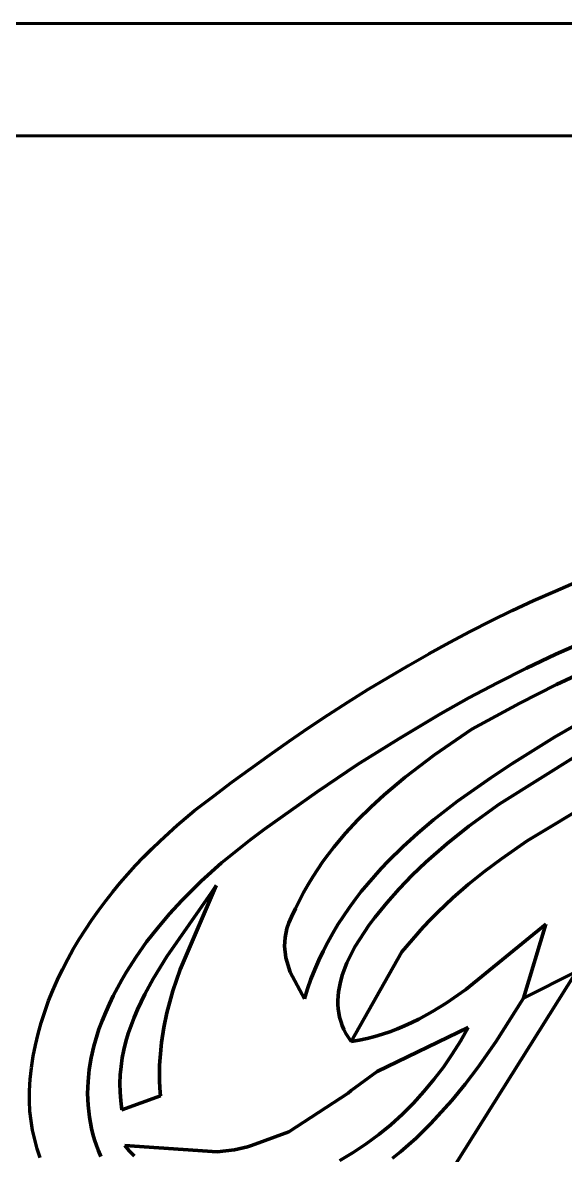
# Model space of a CAD drawing. Header units: millimetres. Extents: x 0.18 to 6.32, y 4.4 to 10.2.
# Drawn here: x 2.471 to 3.207, y 8.218 to 9.753 of the extents above; entities that cross this region are included whole.
import ezdxf

# ---------------------------------------------------------------- set-up
doc = ezdxf.new("R2010")
doc.units = ezdxf.units.MM
for name, color, linetype, lineweight in [('color#004f00ff', 7, 'CONTINUOUS', 100), ('color#0b6800ff', 7, 'CONTINUOUS', 100), ('color#86026eff', 7, 'CONTINUOUS', 100), ('color#b36001ff', 7, 'CONTINUOUS', 100), ('color#ba871eff', 7, 'CONTINUOUS', 100), ('color#fdfdfaff', 7, 'CONTINUOUS', 100)]:
    doc.layers.add(name, color=color, linetype=linetype, lineweight=lineweight)

msp = doc.modelspace()

# ---------------------------------------------------------------- linework, layer by layer
at = {"layer": 'color#004f00ff'}
for p, q in [((3.1641, 8.9697), (3.1932, 8.9826)), ((3.1932, 8.9826), (3.2225, 8.995)), ((3.1352, 8.9563), (3.1641, 8.9697)), ((3.1066, 8.9423), (3.1352, 8.9563)), ((3.0781, 8.9279), (3.1066, 8.9423)), ((3.0499, 8.913), (3.0781, 8.9279)), ((3.022, 8.8976), (3.0499, 8.913)), ((3.2344, 8.9148), (3.1942, 8.8969)), ((2.9942, 8.8818), (3.022, 8.8976)), ((3.1942, 8.8969), (3.1545, 8.8781)), ((2.9667, 8.8656), (2.9942, 8.8818)), ((3.1545, 8.8781), (3.1152, 8.8583)), ((2.9394, 8.849), (2.9667, 8.8656)), ((3.1152, 8.8583), (3.0764, 8.8377)), ((2.9123, 8.832), (2.9394, 8.849)), ((2.8855, 8.8147), (2.9123, 8.832)), ((3.0764, 8.8377), (3.038, 8.8162)), ((2.8588, 8.797), (2.8855, 8.8147)), ((3.038, 8.8162), (2.9812, 8.7825)), ((2.8325, 8.779), (2.8588, 8.797)), ((2.9812, 8.7825), (2.9254, 8.7473)), ((2.8063, 8.7608), (2.8325, 8.779)), ((2.7804, 8.7422), (2.8063, 8.7608)), ((3.1552, 8.6439), (3.3484, 8.7606)), ((2.7547, 8.7234), (2.7804, 8.7422)), ((2.9254, 8.7473), (2.8705, 8.7106)), ((2.7293, 8.7043), (2.7547, 8.7234)), ((2.8705, 8.7106), (2.7989, 8.6597)), ((2.704, 8.6851), (2.7293, 8.7043)), ((2.6804, 8.6651), (2.704, 8.6851)), ((2.6573, 8.644), (2.6804, 8.6651)), ((2.7989, 8.6597), (2.7792, 8.645)), ((2.6461, 8.6331), (2.6573, 8.644)), ((2.7792, 8.645), (2.7409, 8.614)), ((3.1205, 8.6197), (3.1552, 8.6439)), ((2.635, 8.6219), (2.6461, 8.6331)), ((2.6241, 8.6105), (2.635, 8.6219)), ((2.7409, 8.614), (2.7133, 8.5893)), ((3.098, 8.6028), (3.1205, 8.6197)), ((2.6032, 8.5869), (2.6135, 8.5988)), ((2.6135, 8.5988), (2.6241, 8.6105)), ((3.076, 8.5852), (3.098, 8.6028)), ((2.5931, 8.5748), (2.6032, 8.5869)), ((2.7133, 8.5893), (2.687, 8.5632)), ((3.0547, 8.5668), (3.076, 8.5852)), ((2.5833, 8.5624), (2.5931, 8.5748)), ((3.0341, 8.5475), (3.0547, 8.5668)), ((2.5739, 8.5498), (2.5833, 8.5624)), ((2.687, 8.5632), (2.6702, 8.5451)), ((2.556, 8.524), (2.5648, 8.537)), ((2.5648, 8.537), (2.5739, 8.5498)), ((2.6702, 8.5451), (2.6543, 8.5263)), ((3.0143, 8.5272), (3.0241, 8.5375)), ((3.0241, 8.5375), (3.0341, 8.5475)), ((2.5476, 8.5108), (2.556, 8.524)), ((2.6543, 8.5263), (2.6391, 8.507)), ((2.9854, 8.4934), (3.0143, 8.5272)), ((3.1809, 8.531), (3.072, 8.4424)), ((3.1505, 8.4306), (3.1809, 8.531)), ((2.5396, 8.4973), (2.5476, 8.5108)), ((2.6391, 8.507), (2.6249, 8.4869)), ((2.532, 8.4836), (2.5396, 8.4973)), ((2.9167, 8.3722), (2.9854, 8.4934)), ((2.5249, 8.4698), (2.532, 8.4836)), ((2.6249, 8.4869), (2.6117, 8.4663)), ((2.5181, 8.4557), (2.5249, 8.4698)), ((2.6117, 8.4663), (2.6055, 8.4557)), ((3.2223, 8.4669), (3.1505, 8.4306)), ((2.5119, 8.4414), (2.5181, 8.4557)), ((2.5996, 8.4449), (2.5939, 8.434)), ((2.6055, 8.4557), (2.5996, 8.4449)), ((2.5062, 8.427), (2.5119, 8.4414)), ((2.5939, 8.434), (2.5886, 8.4229)), ((3.072, 8.4424), (3.0454, 8.424)), ((2.5009, 8.4123), (2.5062, 8.427)), ((2.5886, 8.4229), (2.5836, 8.4116)), ((3.0454, 8.424), (3.0271, 8.4127)), ((2.4962, 8.3975), (2.5009, 8.4123)), ((2.5789, 8.4002), (2.5745, 8.3886)), ((2.5836, 8.4116), (2.5789, 8.4002)), ((3.0084, 8.4024), (2.9988, 8.3976)), ((3.0271, 8.4127), (3.0084, 8.4024)), ((2.4884, 8.3673), (2.492, 8.3825)), ((2.492, 8.3825), (2.4962, 8.3975)), ((2.5745, 8.3886), (2.5719, 8.381)), ((2.9693, 8.3853), (2.9591, 8.3819)), ((2.9793, 8.3891), (2.9693, 8.3853)), ((2.9891, 8.3932), (2.9793, 8.3891)), ((2.9988, 8.3976), (2.9891, 8.3932)), ((2.4854, 8.352), (2.4884, 8.3673)), ((2.5719, 8.381), (2.5673, 8.3656)), ((2.9275, 8.374), (2.9167, 8.3722)), ((2.9382, 8.3762), (2.9275, 8.374)), ((2.9487, 8.3789), (2.9382, 8.3762)), ((2.9591, 8.3819), (2.9487, 8.3789)), ((2.4829, 8.3365), (2.4854, 8.352)), ((2.5673, 8.3656), (2.5638, 8.3499)), ((2.4811, 8.3208), (2.4829, 8.3365)), ((2.5638, 8.3499), (2.5612, 8.3339)), ((2.5612, 8.3339), (2.5596, 8.3179)), ((2.48, 8.305), (2.4811, 8.3208)), ((2.5596, 8.3179), (2.5591, 8.3017)), ((2.48, 8.2913), (2.48, 8.305)), ((2.4808, 8.2778), (2.48, 8.2913)), ((2.5591, 8.3017), (2.5596, 8.2857)), ((2.4823, 8.2647), (2.4808, 8.2778)), ((2.5596, 8.2857), (2.5614, 8.2697)), ((2.4845, 8.2517), (2.4823, 8.2647)), ((2.5614, 8.2697), (2.5643, 8.254)), ((2.4874, 8.239), (2.4845, 8.2517)), ((2.5643, 8.254), (2.5662, 8.2463)), ((2.5662, 8.2463), (2.5684, 8.2387)), ((2.4908, 8.2265), (2.4874, 8.239)), ((2.5684, 8.2387), (2.5709, 8.2311)), ((2.5709, 8.2311), (2.5737, 8.2237)), ((2.4948, 8.2142), (2.4908, 8.2265)), ((2.5737, 8.2237), (2.5769, 8.2164))]:
    msp.add_line(p, q, dxfattribs=at)
at = {"layer": 'color#0b6800ff'}
for p, q in [((2.3487, 9.7518), (5.2379, 9.753)), ((5.0819, 9.5981), (2.3479, 9.5996))]:
    msp.add_line(p, q, dxfattribs=at)
at = {"layer": 'color#86026eff'}
for p, q in [((3.1174, 8.6937), (3.2252, 8.7612)), ((3.3484, 8.7606), (3.1552, 8.6439)), ((3.0761, 8.6638), (3.1174, 8.6937)), ((3.0463, 8.64), (3.0761, 8.6638)), ((3.1552, 8.6439), (3.1205, 8.6197)), ((3.0177, 8.6149), (3.0463, 8.64)), ((2.9994, 8.5973), (3.0177, 8.6149)), ((3.1205, 8.6197), (3.098, 8.6028)), ((2.9818, 8.579), (2.9994, 8.5973)), ((3.098, 8.6028), (3.076, 8.5852)), ((3.076, 8.5852), (3.0547, 8.5668)), ((2.9649, 8.56), (2.9818, 8.579)), ((3.0547, 8.5668), (3.0341, 8.5475)), ((2.9489, 8.5402), (2.9649, 8.56)), ((2.9412, 8.53), (2.9489, 8.5402)), ((3.0241, 8.5375), (3.0143, 8.5272)), ((3.0341, 8.5475), (3.0241, 8.5375)), ((2.9218, 8.5003), (2.9412, 8.53)), ((3.0143, 8.5272), (2.9854, 8.4934)), ((2.9109, 8.4787), (2.9218, 8.5003)), ((2.9854, 8.4934), (2.9167, 8.3722)), ((2.9046, 8.462), (2.9109, 8.4787)), ((2.9015, 8.4506), (2.9046, 8.462)), ((3.2223, 8.4669), (3.0589, 8.2072)), ((3.1505, 8.4306), (3.2223, 8.4669)), ((2.8994, 8.4392), (2.9015, 8.4506)), ((2.8985, 8.4277), (2.8988, 8.4335)), ((2.8988, 8.4335), (2.8994, 8.4392)), ((3.1129, 8.3714), (3.1505, 8.4306)), ((2.8986, 8.422), (2.8985, 8.4277)), ((2.899, 8.4163), (2.8986, 8.422)), ((2.8998, 8.4107), (2.899, 8.4163)), ((2.9009, 8.405), (2.8998, 8.4107)), ((2.9024, 8.3994), (2.9009, 8.405)), ((2.9044, 8.3939), (2.9024, 8.3994)), ((2.9068, 8.3883), (2.9044, 8.3939)), ((2.9096, 8.3829), (2.9068, 8.3883)), ((2.9129, 8.3775), (2.9096, 8.3829)), ((2.9167, 8.3722), (2.9129, 8.3775)), ((3.0884, 8.3366), (3.1129, 8.3714)), ((3.0712, 8.3141), (3.0884, 8.3366)), ((3.0532, 8.2922), (3.0712, 8.3141)), ((3.0344, 8.2711), (3.0532, 8.2922)), ((3.0148, 8.2509), (3.0247, 8.2608)), ((3.0247, 8.2608), (3.0344, 8.2711)), ((3.0046, 8.2412), (3.0148, 8.2509)), ((2.9836, 8.2226), (2.9942, 8.2318)), ((2.9942, 8.2318), (3.0046, 8.2412)), ((2.9727, 8.2138), (2.9836, 8.2226))]:
    msp.add_line(p, q, dxfattribs=at)
at = {"layer": 'color#b36001ff'}
for p, q in [((3.1954, 8.8559), (3.246, 8.8794)), ((3.1455, 8.8308), (3.1954, 8.8559)), ((3.0804, 8.7952), (3.1455, 8.8308)), ((3.2371, 8.8101), (3.1925, 8.7845)), ((3.0297, 8.7606), (3.0804, 8.7952)), ((3.1925, 8.7845), (3.1345, 8.7483)), ((2.9901, 8.7305), (3.0297, 8.7606)), ((3.1345, 8.7483), (3.106, 8.7295)), ((2.9616, 8.7065), (2.9901, 8.7305)), ((3.106, 8.7295), (3.061, 8.6978)), ((2.9433, 8.6897), (2.9616, 8.7065)), ((2.9258, 8.6723), (2.9433, 8.6897)), ((3.061, 8.6978), (3.0282, 8.6723)), ((2.909, 8.6542), (2.9258, 8.6723)), ((3.0282, 8.6723), (3.007, 8.6545)), ((2.8931, 8.6354), (2.909, 8.6542)), ((3.007, 8.6545), (2.9865, 8.6359)), ((2.8856, 8.6257), (2.8931, 8.6354)), ((2.9865, 8.6359), (2.9668, 8.6165)), ((2.8713, 8.6057), (2.8783, 8.6158)), ((2.8783, 8.6158), (2.8856, 8.6257)), ((2.9668, 8.6165), (2.9573, 8.6065)), ((2.8646, 8.5954), (2.8713, 8.6057)), ((2.9573, 8.6065), (2.9481, 8.5963)), ((2.852, 8.5742), (2.8581, 8.5849)), ((2.8581, 8.5849), (2.8646, 8.5954)), ((2.9391, 8.5859), (2.9304, 8.5753)), ((2.9481, 8.5963), (2.9391, 8.5859)), ((2.8463, 8.5633), (2.852, 8.5742)), ((2.9304, 8.5753), (2.922, 8.5645)), ((2.8358, 8.5408), (2.8409, 8.5522)), ((2.8409, 8.5522), (2.8463, 8.5633)), ((2.9139, 8.5534), (2.9061, 8.5421)), ((2.922, 8.5645), (2.9139, 8.5534)), ((2.8321, 8.5329), (2.8358, 8.5408)), ((2.9061, 8.5421), (2.8987, 8.5306)), ((2.827, 8.513), (2.8294, 8.525)), ((2.8294, 8.525), (2.8321, 8.5329)), ((2.8987, 8.5306), (2.8916, 8.5189)), ((2.8263, 8.5011), (2.827, 8.513)), ((2.8849, 8.5069), (2.8786, 8.4947)), ((2.8916, 8.5189), (2.8849, 8.5069)), ((2.828, 8.4853), (2.8263, 8.5011)), ((2.8786, 8.4947), (2.8726, 8.4823)), ((2.8337, 8.466), (2.828, 8.4853)), ((2.8726, 8.4823), (2.8672, 8.4696)), ((2.8533, 8.43), (2.8337, 8.466)), ((2.8672, 8.4696), (2.8621, 8.4567)), ((2.8621, 8.4567), (2.8575, 8.4435)), ((2.8575, 8.4435), (2.8533, 8.43)), ((2.9518, 8.3315), (3.0753, 8.3909)), ((3.0753, 8.3909), (3.0649, 8.3726)), ((3.0649, 8.3726), (3.0538, 8.3547)), ((3.0538, 8.3547), (3.0417, 8.3373)), ((3.0417, 8.3373), (3.0289, 8.3204)), ((2.9167, 8.3056), (2.9518, 8.3315)), ((2.9126, 8.3022), (2.9167, 8.3056)), ((3.0289, 8.3204), (3.0154, 8.3041)), ((2.832, 8.2494), (2.9126, 8.3022)), ((3.0154, 8.3041), (3.0011, 8.2885)), ((3.0011, 8.2885), (2.9861, 8.2735)), ((2.9861, 8.2735), (2.9704, 8.2593)), ((2.7816, 8.2309), (2.832, 8.2494)), ((2.954, 8.2458), (2.937, 8.2332)), ((2.9704, 8.2593), (2.954, 8.2458)), ((2.6156, 8.2239), (2.6094, 8.2309)), ((2.6094, 8.2309), (2.7346, 8.2224)), ((2.7582, 8.2252), (2.7758, 8.2292)), ((2.7758, 8.2292), (2.7816, 8.2309)), ((2.937, 8.2332), (2.9195, 8.2215)), ((2.6222, 8.2173), (2.6156, 8.2239)), ((2.7346, 8.2224), (2.7582, 8.2252)), ((2.9195, 8.2215), (2.9013, 8.2107))]:
    msp.add_line(p, q, dxfattribs=at)
at = {"layer": 'color#ba871eff'}
for p, q in [((3.1942, 8.8969), (3.2344, 8.9148)), ((3.1545, 8.8781), (3.1942, 8.8969)), ((3.1152, 8.8583), (3.1545, 8.8781)), ((3.246, 8.8794), (3.1954, 8.8559)), ((3.0764, 8.8377), (3.1152, 8.8583)), ((3.1954, 8.8559), (3.1455, 8.8308)), ((3.038, 8.8162), (3.0764, 8.8377)), ((3.1455, 8.8308), (3.0804, 8.7952)), ((2.9812, 8.7825), (3.038, 8.8162)), ((3.1925, 8.7845), (3.2371, 8.8101)), ((2.9254, 8.7473), (2.9812, 8.7825)), ((3.0804, 8.7952), (3.0297, 8.7606)), ((3.1345, 8.7483), (3.1925, 8.7845)), ((3.0297, 8.7606), (2.9901, 8.7305)), ((3.2252, 8.7612), (3.1174, 8.6937)), ((2.8705, 8.7106), (2.9254, 8.7473)), ((3.106, 8.7295), (3.1345, 8.7483)), ((2.9901, 8.7305), (2.9616, 8.7065)), ((3.061, 8.6978), (3.106, 8.7295)), ((2.7989, 8.6597), (2.8705, 8.7106)), ((2.9616, 8.7065), (2.9433, 8.6897)), ((2.9433, 8.6897), (2.9258, 8.6723)), ((3.0282, 8.6723), (3.061, 8.6978)), ((3.1174, 8.6937), (3.0761, 8.6638)), ((2.7792, 8.645), (2.7989, 8.6597)), ((2.9258, 8.6723), (2.909, 8.6542)), ((3.007, 8.6545), (3.0282, 8.6723)), ((3.0761, 8.6638), (3.0463, 8.64)), ((2.7409, 8.614), (2.7792, 8.645)), ((2.909, 8.6542), (2.8931, 8.6354)), ((2.9865, 8.6359), (3.007, 8.6545)), ((2.8931, 8.6354), (2.8856, 8.6257)), ((2.9668, 8.6165), (2.9865, 8.6359)), ((3.0463, 8.64), (3.0177, 8.6149)), ((2.7133, 8.5893), (2.7409, 8.614)), ((2.8783, 8.6158), (2.8713, 8.6057)), ((2.8856, 8.6257), (2.8783, 8.6158)), ((2.9573, 8.6065), (2.9668, 8.6165)), ((3.0177, 8.6149), (2.9994, 8.5973)), ((2.8713, 8.6057), (2.8646, 8.5954)), ((2.9481, 8.5963), (2.9573, 8.6065)), ((2.9994, 8.5973), (2.9818, 8.579)), ((2.6846, 8.4698), (2.7335, 8.5834)), ((2.687, 8.5632), (2.7133, 8.5893)), ((2.7335, 8.5834), (2.7271, 8.5741)), ((2.8581, 8.5849), (2.852, 8.5742)), ((2.8646, 8.5954), (2.8581, 8.5849)), ((2.9304, 8.5753), (2.9391, 8.5859)), ((2.9391, 8.5859), (2.9481, 8.5963)), ((2.7271, 8.5741), (2.6666, 8.4874)), ((2.852, 8.5742), (2.8463, 8.5633)), ((2.922, 8.5645), (2.9304, 8.5753)), ((2.9818, 8.579), (2.9649, 8.56)), ((2.6702, 8.5451), (2.687, 8.5632)), ((2.8409, 8.5522), (2.8358, 8.5408)), ((2.8463, 8.5633), (2.8409, 8.5522)), ((2.9061, 8.5421), (2.9139, 8.5534)), ((2.9139, 8.5534), (2.922, 8.5645)), ((2.9649, 8.56), (2.9489, 8.5402)), ((2.6543, 8.5263), (2.6702, 8.5451)), ((2.8358, 8.5408), (2.8321, 8.5329)), ((2.8987, 8.5306), (2.9061, 8.5421)), ((2.9489, 8.5402), (2.9412, 8.53)), ((2.6391, 8.507), (2.6543, 8.5263)), ((2.8294, 8.525), (2.827, 8.513)), ((2.8321, 8.5329), (2.8294, 8.525)), ((2.8916, 8.5189), (2.8987, 8.5306)), ((2.9412, 8.53), (2.9218, 8.5003)), ((3.072, 8.4424), (3.1809, 8.531)), ((3.1809, 8.531), (3.1505, 8.4306)), ((2.6249, 8.4869), (2.6391, 8.507)), ((2.827, 8.513), (2.8263, 8.5011)), ((2.8786, 8.4947), (2.8849, 8.5069)), ((2.8849, 8.5069), (2.8916, 8.5189)), ((2.8263, 8.5011), (2.828, 8.4853)), ((2.8726, 8.4823), (2.8786, 8.4947)), ((2.9218, 8.5003), (2.9109, 8.4787)), ((2.6117, 8.4663), (2.6249, 8.4869)), ((2.6666, 8.4874), (2.648, 8.4571)), ((2.828, 8.4853), (2.8337, 8.466)), ((2.8672, 8.4696), (2.8726, 8.4823)), ((2.9109, 8.4787), (2.9046, 8.462)), ((2.6055, 8.4557), (2.6117, 8.4663)), ((2.6748, 8.4405), (2.6846, 8.4698)), ((2.8337, 8.466), (2.8533, 8.43)), ((2.8621, 8.4567), (2.8672, 8.4696)), ((2.9046, 8.462), (2.9015, 8.4506)), ((3.0589, 8.2072), (3.2223, 8.4669)), ((2.5939, 8.434), (2.5996, 8.4449)), ((2.5996, 8.4449), (2.6055, 8.4557)), ((2.648, 8.4571), (2.6367, 8.4364)), ((2.8575, 8.4435), (2.8621, 8.4567)), ((2.9015, 8.4506), (2.8994, 8.4392)), ((2.5886, 8.4229), (2.5939, 8.434)), ((2.6367, 8.4364), (2.6315, 8.426)), ((2.6667, 8.4108), (2.6748, 8.4405)), ((2.8533, 8.43), (2.8575, 8.4435)), ((2.8988, 8.4335), (2.8985, 8.4277)), ((2.8994, 8.4392), (2.8988, 8.4335)), ((3.0454, 8.424), (3.072, 8.4424)), ((3.1505, 8.4306), (3.1129, 8.3714)), ((2.5836, 8.4116), (2.5886, 8.4229)), ((2.6266, 8.4154), (2.6221, 8.4047)), ((2.6315, 8.426), (2.6266, 8.4154)), ((2.8985, 8.4277), (2.8986, 8.422)), ((2.8986, 8.422), (2.899, 8.4163)), ((2.899, 8.4163), (2.8998, 8.4107)), ((3.0271, 8.4127), (3.0454, 8.424)), ((2.5745, 8.3886), (2.5789, 8.4002)), ((2.5789, 8.4002), (2.5836, 8.4116)), ((2.6221, 8.4047), (2.618, 8.3939)), ((2.6625, 8.3908), (2.6667, 8.4108)), ((2.8998, 8.4107), (2.9009, 8.405)), ((2.9009, 8.405), (2.9024, 8.3994)), ((2.9024, 8.3994), (2.9044, 8.3939)), ((2.9988, 8.3976), (3.0084, 8.4024)), ((3.0084, 8.4024), (3.0271, 8.4127)), ((2.5719, 8.381), (2.5745, 8.3886)), ((2.6143, 8.383), (2.6111, 8.372)), ((2.618, 8.3939), (2.6143, 8.383)), ((2.6593, 8.3706), (2.6625, 8.3908)), ((2.9044, 8.3939), (2.9068, 8.3883)), ((2.9068, 8.3883), (2.9096, 8.3829)), ((2.9096, 8.3829), (2.9129, 8.3775)), ((3.0753, 8.3909), (2.9518, 8.3315)), ((2.9591, 8.3819), (2.9693, 8.3853)), ((2.9693, 8.3853), (2.9793, 8.3891)), ((2.9793, 8.3891), (2.9891, 8.3932)), ((2.9891, 8.3932), (2.9988, 8.3976)), ((3.0649, 8.3726), (3.0753, 8.3909)), ((2.5673, 8.3656), (2.5719, 8.381)), ((2.6111, 8.372), (2.6083, 8.3609)), ((2.6573, 8.3502), (2.6593, 8.3706)), ((2.9129, 8.3775), (2.9167, 8.3722)), ((2.9167, 8.3722), (2.9275, 8.374)), ((2.9275, 8.374), (2.9382, 8.3762)), ((2.9382, 8.3762), (2.9487, 8.3789)), ((2.9487, 8.3789), (2.9591, 8.3819)), ((3.0538, 8.3547), (3.0649, 8.3726)), ((3.1129, 8.3714), (3.0884, 8.3366)), ((2.5638, 8.3499), (2.5673, 8.3656)), ((2.6083, 8.3609), (2.6061, 8.3497)), ((3.0417, 8.3373), (3.0538, 8.3547)), ((2.5612, 8.3339), (2.5638, 8.3499)), ((2.6045, 8.3383), (2.6034, 8.3268)), ((2.6061, 8.3497), (2.6045, 8.3383)), ((2.6565, 8.3296), (2.6567, 8.3399)), ((2.6567, 8.3399), (2.6573, 8.3502)), ((3.0289, 8.3204), (3.0417, 8.3373)), ((3.0884, 8.3366), (3.0712, 8.3141)), ((2.5596, 8.3179), (2.5612, 8.3339)), ((2.6034, 8.3268), (2.6029, 8.3151)), ((2.6567, 8.3192), (2.6565, 8.3296)), ((2.9518, 8.3315), (2.9167, 8.3056)), ((2.5591, 8.3017), (2.5596, 8.3179)), ((2.6029, 8.3151), (2.6031, 8.3034)), ((2.6572, 8.3087), (2.6567, 8.3192)), ((2.658, 8.2982), (2.6572, 8.3087)), ((2.9167, 8.3056), (2.9126, 8.3022)), ((3.0154, 8.3041), (3.0289, 8.3204)), ((3.0712, 8.3141), (3.0532, 8.2922)), ((2.5596, 8.2857), (2.5591, 8.3017)), ((2.6031, 8.3034), (2.6039, 8.2915)), ((2.6039, 8.2915), (2.6055, 8.2794)), ((2.6055, 8.2794), (2.658, 8.2982)), ((2.9126, 8.3022), (2.832, 8.2494)), ((3.0011, 8.2885), (3.0154, 8.3041)), ((3.0532, 8.2922), (3.0344, 8.2711)), ((2.5614, 8.2697), (2.5596, 8.2857)), ((2.9861, 8.2735), (3.0011, 8.2885)), ((2.5643, 8.254), (2.5614, 8.2697)), ((2.9704, 8.2593), (2.9861, 8.2735)), ((3.0247, 8.2608), (3.0148, 8.2509)), ((3.0344, 8.2711), (3.0247, 8.2608)), ((2.5662, 8.2463), (2.5643, 8.254)), ((2.5684, 8.2387), (2.5662, 8.2463)), ((2.832, 8.2494), (2.7816, 8.2309)), ((2.937, 8.2332), (2.954, 8.2458)), ((2.954, 8.2458), (2.9704, 8.2593)), ((3.0148, 8.2509), (3.0046, 8.2412)), ((2.5709, 8.2311), (2.5684, 8.2387)), ((2.5737, 8.2237), (2.5709, 8.2311)), ((2.7346, 8.2224), (2.6094, 8.2309)), ((2.6094, 8.2309), (2.6156, 8.2239)), ((2.7758, 8.2292), (2.7582, 8.2252)), ((2.7816, 8.2309), (2.7758, 8.2292)), ((2.9195, 8.2215), (2.937, 8.2332)), ((2.9942, 8.2318), (2.9836, 8.2226)), ((3.0046, 8.2412), (2.9942, 8.2318)), ((2.5769, 8.2164), (2.5737, 8.2237)), ((2.6156, 8.2239), (2.6222, 8.2173)), ((2.7582, 8.2252), (2.7346, 8.2224)), ((2.9013, 8.2107), (2.9195, 8.2215)), ((2.9836, 8.2226), (2.9727, 8.2138))]:
    msp.add_line(p, q, dxfattribs=at)
at = {"layer": 'color#fdfdfaff'}
for p, q in [((2.7335, 8.5834), (2.6846, 8.4698)), ((2.7271, 8.5741), (2.7335, 8.5834)), ((2.6666, 8.4874), (2.7271, 8.5741)), ((2.648, 8.4571), (2.6666, 8.4874)), ((2.6846, 8.4698), (2.6748, 8.4405)), ((2.6367, 8.4364), (2.648, 8.4571)), ((2.6315, 8.426), (2.6367, 8.4364)), ((2.6748, 8.4405), (2.6667, 8.4108)), ((2.6221, 8.4047), (2.6266, 8.4154)), ((2.6266, 8.4154), (2.6315, 8.426)), ((2.618, 8.3939), (2.6221, 8.4047)), ((2.6667, 8.4108), (2.6625, 8.3908)), ((2.6111, 8.372), (2.6143, 8.383)), ((2.6143, 8.383), (2.618, 8.3939)), ((2.6625, 8.3908), (2.6593, 8.3706)), ((2.6083, 8.3609), (2.6111, 8.372)), ((2.6593, 8.3706), (2.6573, 8.3502)), ((2.6061, 8.3497), (2.6083, 8.3609)), ((2.6034, 8.3268), (2.6045, 8.3383)), ((2.6045, 8.3383), (2.6061, 8.3497)), ((2.6567, 8.3399), (2.6565, 8.3296)), ((2.6573, 8.3502), (2.6567, 8.3399)), ((2.6029, 8.3151), (2.6034, 8.3268)), ((2.6565, 8.3296), (2.6567, 8.3192)), ((2.6031, 8.3034), (2.6029, 8.3151)), ((2.6567, 8.3192), (2.6572, 8.3087)), ((2.6572, 8.3087), (2.658, 8.2982)), ((2.6039, 8.2915), (2.6031, 8.3034)), ((2.6055, 8.2794), (2.6039, 8.2915)), ((2.658, 8.2982), (2.6055, 8.2794))]:
    msp.add_line(p, q, dxfattribs=at)

doc.saveas('drawing.dxf')
